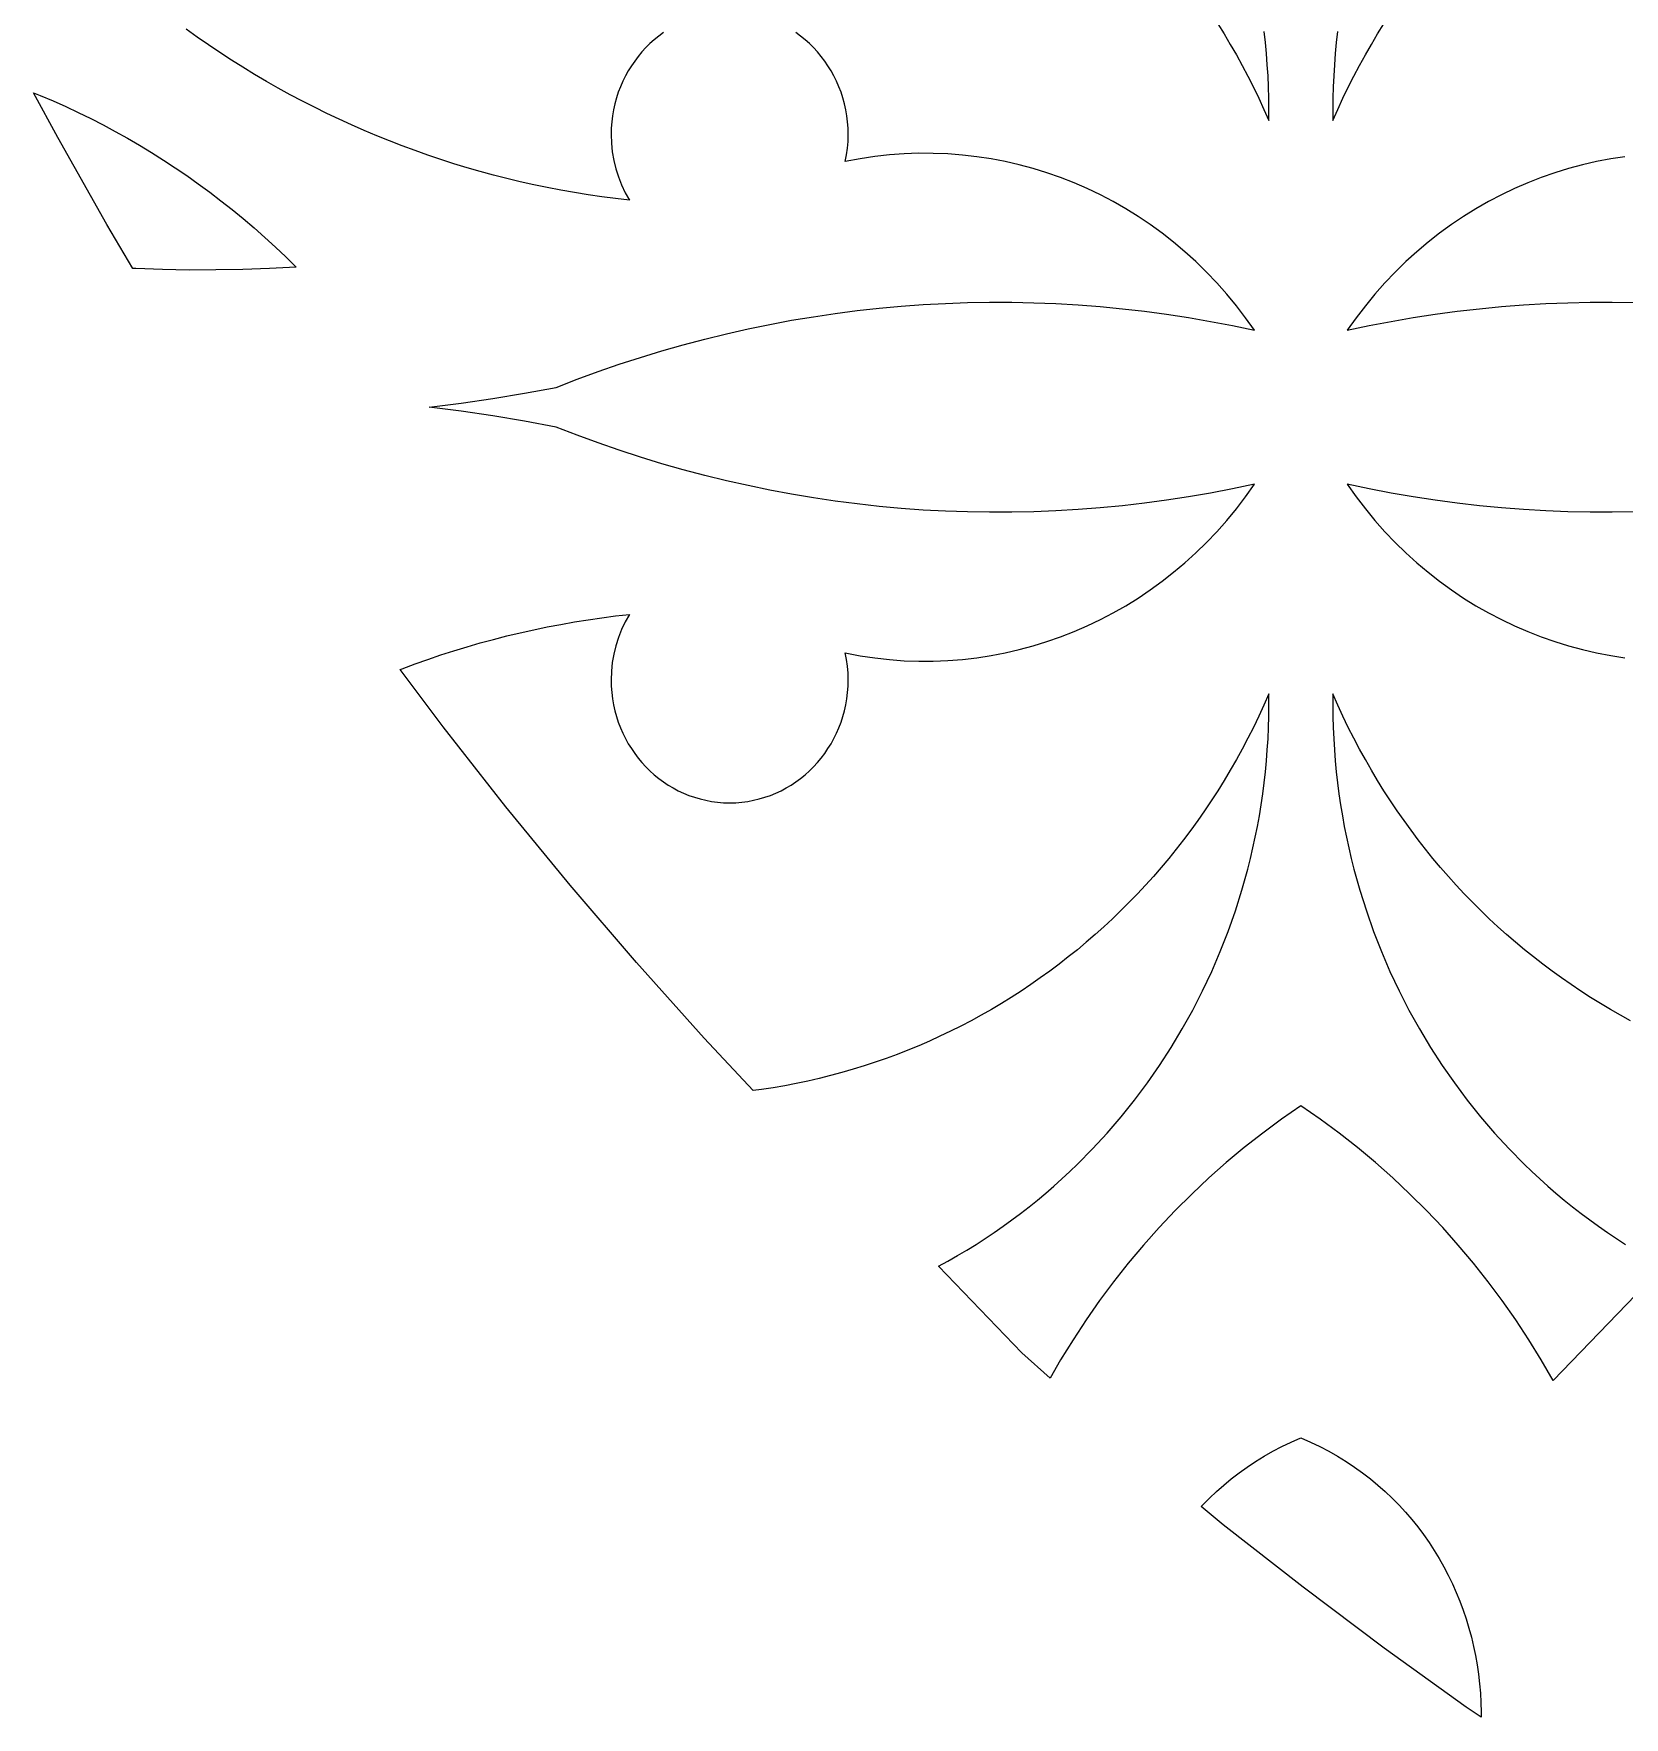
# Model space of a CAD drawing. Extents: x 1908 to 2928, y -299 to 721.
# Drawn here: x 2254.6 to 2317.6, y 59.5 to 126.2 of the extents above; entities that cross this region are included whole.
import ezdxf

# ---------------------------------------------------------------- set-up
doc = ezdxf.new("R2010")
doc.units = 0
doc.layers.add('BITMAP_LAYER', color=18, linetype='CONTINUOUS')

msp = doc.modelspace()

# ---------------------------------------------------------------- linework, layer by layer
at = {"layer": 'BITMAP_LAYER'}
for points in [[(2279.544, 126.255), (2279.36, 126.119), (2279.183, 125.975), (2279.012, 125.822), (2278.849, 125.661), (2278.693, 125.492), (2278.546, 125.316), (2278.406, 125.132), (2278.275, 124.941), (2278.153, 124.744), (2278.04, 124.54), (2277.936, 124.33), (2277.842, 124.115), (2277.758, 123.894), (2277.684, 123.668), (2277.621, 123.437), (2277.569, 123.201), (2277.527, 122.962), (2277.497, 122.718), (2277.479, 122.471), (2277.473, 122.221), (2277.485, 121.876), (2277.52, 121.534), (2277.578, 121.196), (2277.659, 120.864), (2277.762, 120.539), (2277.887, 120.223), (2278.033, 119.917), (2278.2, 119.622), (2277.652, 119.685), (2277.106, 119.756), (2276.561, 119.835), (2276.019, 119.922), (2275.48, 120.017), (2274.942, 120.121), (2274.406, 120.232), (2273.873, 120.351), (2273.343, 120.478), (2272.814, 120.613), (2272.289, 120.756), (2271.766, 120.906), (2271.246, 121.064), (2270.728, 121.23), (2270.213, 121.403), (2269.702, 121.584), (2269.193, 121.773), (2268.687, 121.969), (2268.185, 122.172), (2267.685, 122.383), (2267.189, 122.6), (2266.697, 122.826), (2266.207, 123.058), (2265.722, 123.298), (2265.24, 123.544), (2264.761, 123.798), (2264.286, 124.059), (2263.815, 124.327), (2263.348, 124.601), (2262.885, 124.883), (2262.425, 125.171), (2261.97, 125.467), (2261.519, 125.769), (2261.072, 126.077), (2260.63, 126.392)], [(2319.168, 77.396), (2314.798, 72.87), (2314.326, 73.687), (2313.833, 74.487), (2313.317, 75.272), (2312.78, 76.039), (2312.221, 76.788), (2311.642, 77.52), (2311.043, 78.233), (2310.424, 78.928), (2309.785, 79.603), (2309.128, 80.259), (2308.452, 80.894), (2307.757, 81.509), (2307.045, 82.103), (2306.316, 82.675), (2305.569, 83.226), (2304.806, 83.754), (2304.806, 83.754), (2304.804, 83.754), (2304.802, 83.754), (2304.801, 83.754), (2304.038, 83.226), (2303.292, 82.675), (2302.562, 82.103), (2301.85, 81.509), (2301.156, 80.894), (2300.48, 80.259), (2299.822, 79.603), (2299.184, 78.928), (2298.564, 78.233), (2297.965, 77.52), (2297.386, 76.788), (2296.828, 76.039), (2296.291, 75.272), (2295.775, 74.487), (2295.281, 73.687), (2294.866, 72.967), (2293.752, 73.966), (2290.439, 77.396), (2290.82, 77.604), (2291.196, 77.818), (2291.567, 78.039), (2291.934, 78.265), (2292.296, 78.498), (2292.654, 78.737), (2293.006, 78.982), (2293.354, 79.233), (2293.697, 79.49), (2294.034, 79.752), (2294.367, 80.02), (2294.695, 80.294), (2295.017, 80.573), (2295.334, 80.857), (2295.647, 81.147), (2295.953, 81.442), (2296.551, 82.047), (2297.127, 82.671), (2297.681, 83.315), (2298.213, 83.978), (2298.722, 84.658), (2299.207, 85.356), (2299.669, 86.069), (2300.107, 86.799), (2300.521, 87.544), (2300.91, 88.303), (2301.273, 89.076), (2301.612, 89.862), (2301.924, 90.66), (2302.21, 91.47), (2302.469, 92.292), (2302.701, 93.123), (2302.807, 93.543), (2302.905, 93.964), (2302.997, 94.388), (2303.082, 94.815), (2303.16, 95.243), (2303.23, 95.673), (2303.294, 96.106), (2303.35, 96.54), (2303.399, 96.975), (2303.441, 97.413), (2303.475, 97.852), (2303.502, 98.293), (2303.522, 98.735), (2303.533, 99.178), (2303.538, 99.622), (2303.535, 100.068), (2303.338, 99.621), (2303.134, 99.179), (2302.923, 98.742), (2302.705, 98.311), (2302.48, 97.884), (2302.248, 97.463), (2302.009, 97.047), (2301.764, 96.636), (2301.512, 96.231), (2301.253, 95.831), (2300.988, 95.437), (2300.717, 95.048), (2300.439, 94.665), (2300.155, 94.288), (2299.865, 93.917), (2299.569, 93.551), (2299.268, 93.192), (2298.96, 92.838), (2298.647, 92.491), (2298.328, 92.15), (2298.004, 91.815), (2297.674, 91.486), (2297.339, 91.163), (2296.998, 90.847), (2296.653, 90.537), (2296.302, 90.234), (2295.947, 89.937), (2295.587, 89.647), (2295.221, 89.364), (2294.852, 89.087), (2294.477, 88.817), (2294.098, 88.554), (2293.715, 88.298), (2293.327, 88.049), (2292.936, 87.807), (2292.54, 87.573), (2292.14, 87.345), (2291.736, 87.125), (2291.328, 86.912), (2290.916, 86.706), (2290.501, 86.508), (2290.082, 86.317), (2289.66, 86.134), (2289.234, 85.958), (2288.805, 85.791), (2288.373, 85.631), (2287.938, 85.478), (2287.5, 85.334), (2287.058, 85.198), (2286.614, 85.069), (2286.167, 84.949), (2285.718, 84.837), (2285.266, 84.733), (2284.811, 84.637), (2284.354, 84.549), (2283.895, 84.47), (2283.434, 84.4), (2283.107, 84.356), (2281.162, 86.432), (2278.472, 89.432), (2275.85, 92.489), (2273.297, 95.598), (2270.815, 98.759), (2269.108, 101.033), (2269.193, 101.066), (2269.702, 101.254), (2270.213, 101.435), (2270.728, 101.608), (2271.246, 101.774), (2271.766, 101.932), (2272.289, 102.083), (2272.814, 102.225), (2273.343, 102.36), (2273.873, 102.487), (2274.406, 102.607), (2274.942, 102.718), (2275.48, 102.821), (2276.019, 102.917), (2276.561, 103.004), (2277.106, 103.083), (2277.652, 103.154), (2278.2, 103.216), (2278.033, 102.921), (2277.887, 102.615), (2277.762, 102.299), (2277.659, 101.974), (2277.578, 101.643), (2277.52, 101.305), (2277.485, 100.963), (2277.473, 100.617), (2277.479, 100.367), (2277.497, 100.12), (2277.527, 99.877), (2277.569, 99.637), (2277.621, 99.402), (2277.684, 99.171), (2277.758, 98.945), (2277.842, 98.724), (2277.936, 98.508), (2278.04, 98.299), (2278.153, 98.095), (2278.275, 97.898), (2278.406, 97.707), (2278.546, 97.523), (2278.693, 97.346), (2278.849, 97.178), (2279.012, 97.016), (2279.183, 96.864), (2279.36, 96.719), (2279.544, 96.584), (2279.735, 96.457), (2279.932, 96.34), (2280.134, 96.232), (2280.342, 96.135), (2280.556, 96.048), (2280.774, 95.971), (2280.997, 95.906), (2281.224, 95.852), (2281.455, 95.809), (2281.69, 95.778), (2281.929, 95.759), (2282.171, 95.753), (2282.412, 95.759), (2282.651, 95.778), (2282.886, 95.809), (2283.117, 95.852), (2283.345, 95.906), (2283.568, 95.971), (2283.786, 96.048), (2283.999, 96.135), (2284.207, 96.232), (2284.41, 96.34), (2284.607, 96.457), (2284.797, 96.584), (2284.981, 96.719), (2285.159, 96.864), (2285.329, 97.016), (2285.492, 97.178), (2285.648, 97.346), (2285.796, 97.523), (2285.935, 97.707), (2286.066, 97.898), (2286.188, 98.095), (2286.301, 98.299), (2286.405, 98.508), (2286.499, 98.724), (2286.583, 98.945), (2286.657, 99.171), (2286.72, 99.402), (2286.773, 99.637), (2286.814, 99.877), (2286.844, 100.12), (2286.862, 100.367), (2286.868, 100.617), (2286.861, 100.892), (2286.839, 101.162), (2286.803, 101.428), (2286.753, 101.687), (2287.335, 101.577), (2287.917, 101.49), (2288.5, 101.425), (2289.081, 101.382), (2289.662, 101.362), (2290.24, 101.363), (2290.817, 101.387), (2291.39, 101.431), (2291.961, 101.497), (2292.527, 101.584), (2293.089, 101.691), (2293.647, 101.819), (2294.198, 101.968), (2294.744, 102.136), (2295.284, 102.325), (2295.817, 102.533), (2296.342, 102.761), (2296.859, 103.008), (2297.367, 103.274), (2297.867, 103.559), (2298.357, 103.863), (2298.836, 104.184), (2299.306, 104.525), (2299.763, 104.883), (2300.21, 105.259), (2300.644, 105.652), (2301.065, 106.063), (2301.473, 106.491), (2301.868, 106.935), (2302.248, 107.397), (2302.613, 107.875), (2302.962, 108.369), (2302.094, 108.185), (2301.225, 108.018), (2300.353, 107.868), (2299.48, 107.734), (2298.606, 107.616), (2297.731, 107.516), (2296.855, 107.432), (2295.978, 107.364), (2295.101, 107.313), (2294.224, 107.278), (2293.346, 107.26), (2292.469, 107.258), (2291.593, 107.272), (2290.717, 107.303), (2289.842, 107.35), (2288.968, 107.414), (2288.095, 107.494), (2287.224, 107.59), (2286.354, 107.702), (2285.487, 107.831), (2284.621, 107.976), (2283.758, 108.137), (2282.897, 108.314), (2282.039, 108.508), (2281.184, 108.717), (2280.333, 108.943), (2279.484, 109.185), (2278.639, 109.443), (2277.798, 109.717), (2276.961, 110.007), (2276.128, 110.312), (2275.3, 110.634), (2274.045, 110.867), (2272.787, 111.076), (2271.527, 111.26), (2270.263, 111.419), (2271.527, 111.579), (2272.787, 111.763), (2274.045, 111.971), (2275.3, 112.204), (2276.128, 112.526), (2276.961, 112.832), (2277.798, 113.122), (2278.639, 113.396), (2279.484, 113.654), (2280.333, 113.895), (2281.184, 114.121), (2282.039, 114.331), (2282.897, 114.524), (2283.758, 114.701), (2284.621, 114.863), (2285.487, 115.007), (2286.354, 115.136), (2287.224, 115.249), (2288.095, 115.345), (2288.968, 115.425), (2289.842, 115.488), (2290.717, 115.535), (2291.593, 115.566), (2292.469, 115.581), (2293.346, 115.579), (2294.224, 115.561), (2295.101, 115.526), (2295.978, 115.475), (2296.855, 115.407), (2297.731, 115.323), (2298.606, 115.222), (2299.48, 115.105), (2300.353, 114.971), (2301.225, 114.821), (2302.094, 114.653), (2302.962, 114.47), (2302.613, 114.964), (2302.248, 115.442), (2301.868, 115.903), (2301.473, 116.348), (2301.065, 116.776), (2300.644, 117.187), (2300.21, 117.58), (2299.763, 117.956), (2299.306, 118.314), (2298.836, 118.654), (2298.357, 118.976), (2297.867, 119.28), (2297.367, 119.564), (2296.859, 119.831), (2296.342, 120.078), (2295.817, 120.305), (2295.284, 120.514), (2294.744, 120.702), (2294.198, 120.871), (2293.647, 121.019), (2293.089, 121.147), (2292.527, 121.255), (2291.961, 121.342), (2291.39, 121.407), (2290.817, 121.452), (2290.24, 121.475), (2289.662, 121.477), (2289.081, 121.456), (2288.5, 121.414), (2287.917, 121.349), (2287.335, 121.262), (2286.753, 121.152), (2286.803, 121.411), (2286.839, 121.676), (2286.861, 121.946), (2286.868, 122.221), (2286.862, 122.471), (2286.844, 122.718), (2286.814, 122.962), (2286.773, 123.201), (2286.72, 123.437), (2286.657, 123.668), (2286.583, 123.894), (2286.499, 124.115), (2286.405, 124.33), (2286.301, 124.54), (2286.188, 124.744), (2286.066, 124.941), (2285.935, 125.132), (2285.796, 125.316), (2285.648, 125.492), (2285.492, 125.661), (2285.329, 125.822), (2285.159, 125.975), (2284.981, 126.119), (2284.797, 126.255)], [(2301.512, 126.608), (2301.764, 126.203), (2302.009, 125.792), (2302.248, 125.376), (2302.48, 124.955), (2302.705, 124.528), (2302.923, 124.096), (2303.134, 123.659), (2303.338, 123.217), (2303.535, 122.77), (2303.538, 123.216), (2303.533, 123.661), (2303.522, 124.104), (2303.502, 124.546), (2303.475, 124.987), (2303.441, 125.426), (2303.399, 125.863), (2303.35, 126.299)], [(2306.257, 126.299), (2306.208, 125.863), (2306.167, 125.426), (2306.132, 124.987), (2306.105, 124.546), (2306.086, 124.104), (2306.074, 123.661), (2306.07, 123.216), (2306.073, 122.77), (2306.269, 123.217), (2306.473, 123.659), (2306.684, 124.096), (2306.902, 124.528), (2307.128, 124.955), (2307.359, 125.376), (2307.598, 125.792), (2307.844, 126.203), (2308.096, 126.608)], [(2317.647, 121.342), (2317.08, 121.255), (2316.518, 121.147), (2315.961, 121.019), (2315.409, 120.871), (2314.863, 120.702), (2314.324, 120.514), (2313.791, 120.305), (2313.266, 120.078), (2312.749, 119.831), (2312.24, 119.564), (2311.741, 119.28), (2311.251, 118.976), (2310.771, 118.654), (2310.302, 118.314), (2309.844, 117.956), (2309.398, 117.58), (2308.964, 117.187), (2308.542, 116.776), (2308.134, 116.348), (2307.74, 115.903), (2307.36, 115.442), (2306.995, 114.964), (2306.645, 114.47), (2307.513, 114.653), (2308.383, 114.821), (2309.255, 114.971), (2310.128, 115.105), (2311.002, 115.222), (2311.877, 115.323), (2312.753, 115.407), (2313.63, 115.475), (2314.507, 115.526), (2315.384, 115.561), (2316.261, 115.579), (2317.138, 115.581), (2318.015, 115.566)], [(2318.015, 107.272), (2317.138, 107.258), (2316.261, 107.26), (2315.384, 107.278), (2314.507, 107.313), (2313.63, 107.364), (2312.753, 107.432), (2311.877, 107.516), (2311.002, 107.616), (2310.128, 107.734), (2309.255, 107.868), (2308.383, 108.018), (2307.513, 108.185), (2306.645, 108.369), (2306.995, 107.875), (2307.36, 107.397), (2307.74, 106.935), (2308.134, 106.491), (2308.542, 106.063), (2308.964, 105.652), (2309.398, 105.259), (2309.844, 104.883), (2310.302, 104.525), (2310.771, 104.184), (2311.251, 103.863), (2311.741, 103.559), (2312.24, 103.274), (2312.749, 103.008), (2313.266, 102.761), (2313.791, 102.533), (2314.324, 102.325), (2314.863, 102.136), (2315.409, 101.968), (2315.961, 101.819), (2316.518, 101.691), (2317.08, 101.584), (2317.647, 101.497)], [(2317.872, 87.125), (2317.468, 87.345), (2317.068, 87.573), (2316.672, 87.807), (2316.28, 88.049), (2315.892, 88.298), (2315.509, 88.554), (2315.13, 88.817), (2314.756, 89.087), (2314.386, 89.364), (2314.021, 89.647), (2313.661, 89.937), (2313.305, 90.234), (2312.955, 90.537), (2312.609, 90.847), (2312.269, 91.163), (2311.934, 91.486), (2311.604, 91.815), (2311.28, 92.15), (2310.961, 92.491), (2310.648, 92.838), (2310.34, 93.192), (2310.038, 93.551), (2309.742, 93.917), (2309.453, 94.288), (2309.169, 94.665), (2308.891, 95.048), (2308.62, 95.437), (2308.355, 95.831), (2308.096, 96.231), (2307.844, 96.636), (2307.598, 97.047), (2307.359, 97.463), (2307.128, 97.884), (2306.902, 98.311), (2306.684, 98.742), (2306.473, 99.179), (2306.269, 99.621), (2306.073, 100.068), (2306.07, 99.622), (2306.074, 99.178), (2306.086, 98.735), (2306.105, 98.293), (2306.132, 97.852), (2306.167, 97.413), (2306.208, 96.975), (2306.257, 96.54), (2306.314, 96.106), (2306.377, 95.673), (2306.448, 95.243), (2306.525, 94.815), (2306.61, 94.388), (2306.702, 93.964), (2306.801, 93.543), (2306.907, 93.123), (2307.139, 92.292), (2307.398, 91.47), (2307.684, 90.66), (2307.996, 89.862), (2308.334, 89.076), (2308.698, 88.303), (2309.087, 87.544), (2309.5, 86.799), (2309.938, 86.069), (2310.4, 85.356), (2310.886, 84.658), (2311.395, 83.978), (2311.926, 83.315), (2312.48, 82.671), (2313.056, 82.047), (2313.654, 81.442), (2313.961, 81.147), (2314.273, 80.857), (2314.59, 80.573), (2314.913, 80.294), (2315.241, 80.02), (2315.573, 79.752), (2315.911, 79.49), (2316.254, 79.233), (2316.601, 78.982), (2316.954, 78.737), (2317.311, 78.498), (2317.673, 78.265)]]:
    msp.add_lwpolyline(points, dxfattribs=at)
for points in [[(2254.855, 123.768), (2255.359, 123.554), (2255.86, 123.33), (2256.357, 123.096), (2256.851, 122.854), (2257.341, 122.603), (2257.827, 122.343), (2258.31, 122.073), (2258.788, 121.795), (2259.262, 121.508), (2259.732, 121.211), (2260.198, 120.906), (2260.659, 120.592), (2261.116, 120.27), (2261.567, 119.938), (2262.014, 119.597), (2262.456, 119.248), (2262.893, 118.89), (2263.324, 118.524), (2263.75, 118.148), (2264.171, 117.764), (2264.586, 117.372), (2264.995, 116.97), (2263.934, 116.914), (2262.874, 116.875), (2261.814, 116.856), (2260.756, 116.855), (2259.698, 116.872), (2258.641, 116.909), (2258.527, 116.914), (2257.494, 118.654), (2255.545, 122.101), (2254.591, 123.876)], [(2305.185, 70.438), (2305.554, 70.261), (2305.913, 70.074), (2306.262, 69.875), (2306.602, 69.667), (2306.931, 69.448), (2307.251, 69.219), (2307.56, 68.98), (2307.859, 68.733), (2308.148, 68.477), (2308.427, 68.212), (2308.695, 67.939), (2308.953, 67.658), (2309.201, 67.369), (2309.439, 67.073), (2309.666, 66.77), (2309.882, 66.461), (2310.088, 66.145), (2310.284, 65.823), (2310.469, 65.496), (2310.643, 65.163), (2310.807, 64.825), (2310.959, 64.482), (2311.101, 64.135), (2311.232, 63.784), (2311.353, 63.429), (2311.462, 63.071), (2311.56, 62.709), (2311.648, 62.345), (2311.724, 61.978), (2311.789, 61.608), (2311.844, 61.237), (2311.887, 60.865), (2311.918, 60.491), (2311.939, 60.116), (2311.948, 59.74), (2311.947, 59.534), (2311.356, 59.938), (2308.101, 62.273), (2304.892, 64.683), (2301.731, 67.164), (2300.859, 67.88), (2300.912, 67.939), (2301.181, 68.212), (2301.46, 68.477), (2301.749, 68.733), (2302.048, 68.98), (2302.357, 69.219), (2302.676, 69.448), (2303.006, 69.667), (2303.345, 69.875), (2303.695, 70.074), (2304.054, 70.261), (2304.423, 70.438), (2304.804, 70.603)]]:
    msp.add_lwpolyline(points, close=True, dxfattribs=at)

doc.saveas('drawing.dxf')
